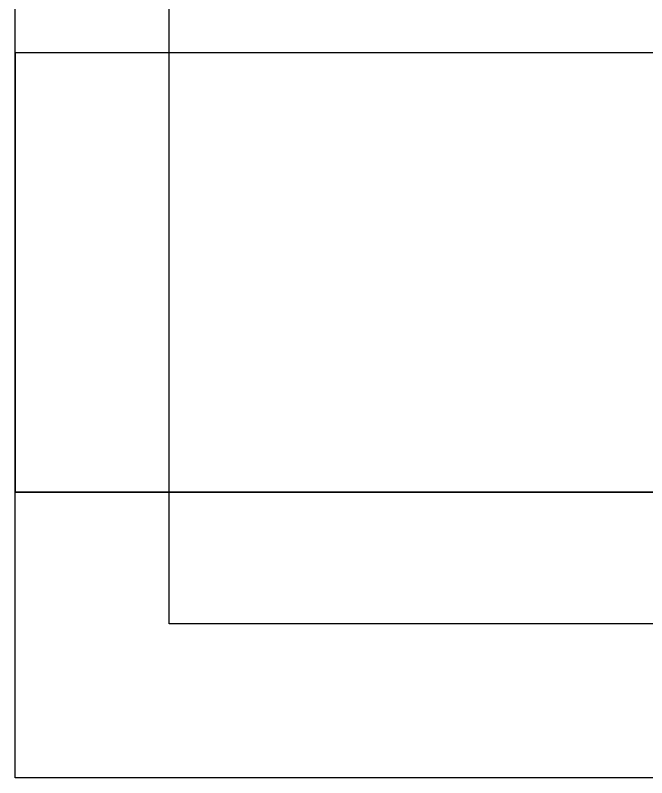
# Model space of a CAD drawing. Header units: millimetres. Extents: x 8.2 to 62.6, y 389.2 to 443.4.
# Drawn here: x 17.891 to 20.812, y 402.678 to 406.204 of the extents above; entities that cross this region are included whole.
import ezdxf

# ---------------------------------------------------------------- set-up
doc = ezdxf.new("R2010")
doc.units = ezdxf.units.MM
doc.layers.add('Feature', color=7, linetype='CONTINUOUS')

msp = doc.modelspace()

# ---------------------------------------------------------------- linework, layer by layer
at = {"layer": 'Feature'}
for p, q in [((17.8908, 402.678, -53.2047), (17.8908, 409.892, -53.2047)), ((17.8908, 402.678, -53.2047), (17.8908, 409.892, -53.2047)), ((18.602, 403.39, -53.2047), (18.602, 409.181, -53.2047)), ((18.602, 403.39, -59.7071), (18.602, 409.181, -59.7071)), ((18.602, 403.39, -53.2047), (18.602, 409.181, -53.2047)), ((18.602, 403.39, -59.7071), (18.602, 409.181, -59.7071)), ((17.8908, 406.031, -60.4183), (17.8908, 406.539, -60.4183)), ((17.8908, 406.031, -60.4183), (17.8908, 406.539, -60.4183)), ((20.9236, 406.031, -60.4183), (17.8908, 406.031, -60.4183)), ((17.8908, 406.031, -59.7833), (17.8908, 406.031, -60.4183)), ((17.8908, 406.031, -59.7833), (17.8908, 403.999, -59.7833)), ((20.9236, 406.031, -60.4183), (17.8908, 406.031, -59.7833)), ((17.8908, 406.031, -59.7833), (17.8908, 406.031, -60.4183)), ((20.9236, 406.031, -60.4183), (17.8908, 406.031, -60.4183)), ((20.9236, 406.031, -60.4183), (17.8908, 406.031, -59.7833)), ((17.8908, 406.031, -59.7833), (17.8908, 403.999, -59.7833)), ((17.8908, 403.999, -59.7833), (17.8908, 403.999, -60.4183)), ((17.8908, 402.678, -60.4183), (17.8908, 403.999, -60.4183)), ((20.9236, 403.999, -60.4183), (17.8908, 403.999, -59.7833)), ((17.8908, 403.999, -60.4183), (20.9236, 403.999, -60.4183)), ((17.8908, 403.999, -59.7833), (17.8908, 403.999, -60.4183)), ((17.8908, 402.678, -60.4183), (17.8908, 403.999, -60.4183)), ((17.8908, 403.999, -60.4183), (20.9236, 403.999, -60.4183)), ((20.9236, 403.999, -60.4183), (17.8908, 403.999, -59.7833)), ((23.0216, 403.39, -59.7071), (18.602, 403.39, -59.7071)), ((18.602, 403.39, -53.2047), (18.602, 403.39, -59.7071)), ((22.2088, 403.39, -53.2047), (18.602, 403.39, -53.2047)), ((22.2088, 403.39, -53.2047), (18.602, 403.39, -53.2047)), ((18.602, 403.39, -53.2047), (18.602, 403.39, -59.7071)), ((23.0216, 403.39, -59.7071), (18.602, 403.39, -59.7071)), ((17.8908, 402.678, -53.2047), (17.8908, 402.678, -60.4183)), ((23.7328, 402.678, -60.4183), (17.8908, 402.678, -60.4183)), ((22.2088, 402.678, -53.2047), (17.8908, 402.678, -53.2047)), ((17.8908, 402.678, -53.2047), (17.8908, 402.678, -60.4183)), ((23.7328, 402.678, -60.4183), (17.8908, 402.678, -60.4183)), ((22.2088, 402.678, -53.2047), (17.8908, 402.678, -53.2047))]:
    msp.add_line(p, q, dxfattribs=at)

doc.saveas('drawing.dxf')
